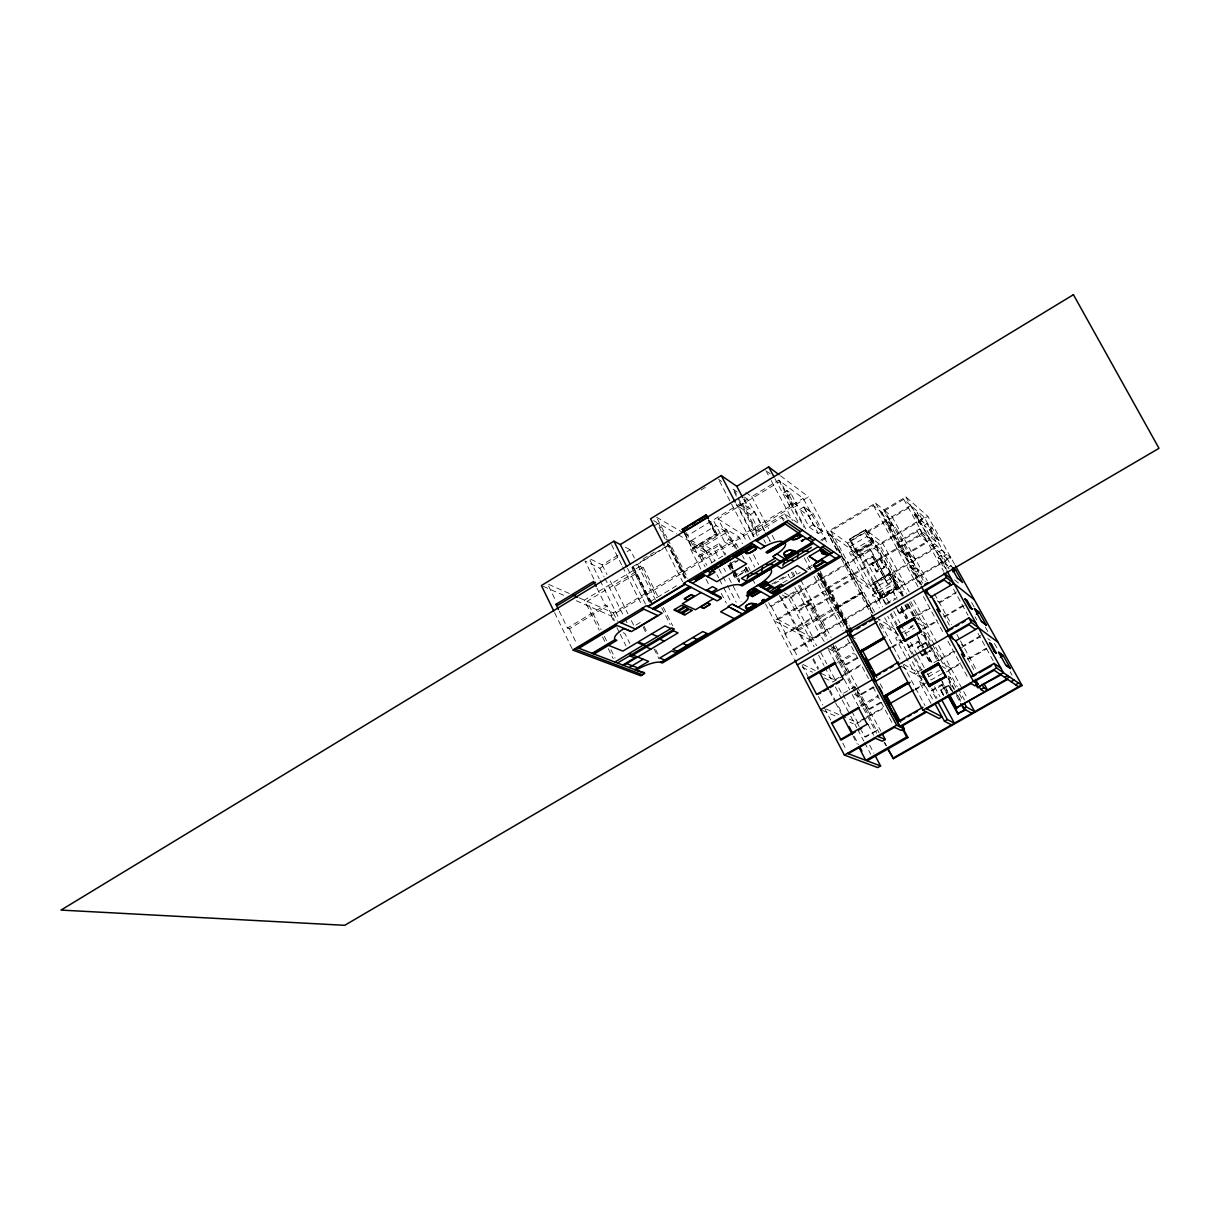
<?xml version="1.0" encoding="UTF-8"?>
<svg xmlns="http://www.w3.org/2000/svg" width="1220" height="1220" viewBox="0 0 1220 1220"><rect width="100%" height="100%" fill="white"/><g stroke="black" fill="none" stroke-linecap="round" stroke-linejoin="round"><path stroke-width="0.75" stroke-dasharray="5 3.75" d="M701.058 490.013L707.417 486.124M653.676 526.232L658.419 523.35L676.551 533.826M590.755 559.233L602.161 564.829L617.961 555.207M593.896 579.027L584.944 561.002L599.874 568.245L619.028 556.564M627.019 551.699L630.206 549.747L634.415 558.089M642.971 559.034L654.332 552.141M632.784 566.675L669.261 544.547L686.097 577.487M685.747 577.899L669.048 545.218L633.424 566.858L651.51 602.771L649.726 601.933L632.417 567.513M764.406 531.081L747.555 499.163L687.775 535.443L684.481 533.537M745.771 492.529L751.703 496.632L778.787 480.192L803.172 498.309L828.304 545.066M738.13 506.239L742.416 503.631L747.86 507.307L743.605 509.884L738.13 506.239L754.539 537.441M657.488 595.695L643.169 567.3L640.607 566.004L584.38 600.118L599.203 630.237M738.146 547.46L736.438 544.166L728.797 539.499L718.092 518.973L780.236 481.259L806.268 529.907M643.169 567.3L587.095 601.323L601.063 629.672M610.213 581.01L612.623 585.859L614.438 586.713L636.626 573.263L651.144 602.101M691.496 540.49L716.109 525.561L726.907 532.255L702.613 546.941L691.496 540.49L694.668 546.636L705.755 553.011L701.713 555.451L690.566 549.122L694.668 546.636M764.498 530.425L754.738 511.927L749.4 508.343L745.145 510.905L750.513 514.474L760.258 532.972M717.833 535.656L715.362 534.146L692.426 548.039L694.973 549.488L717.833 535.656L709.964 520.513M684.74 534.177L692.228 548.726L716.033 534.314L716.857 534.817L709.293 520.269M692.228 548.726L693.067 549.213L726.434 529.236L738.984 537.044L742.477 543.723M750.513 514.474L754.738 511.927M559.233 611.113L567.468 628.025L605.364 605.105L607.224 605.928L614.468 620.538M786.778 496.311L790.987 493.764L786.976 490.806L782.737 493.368L786.778 496.311L792.985 507.901L797.194 505.354L793.213 502.457L788.974 505.019L792.985 507.901M567.468 628.025L569.42 628.803L607.224 605.928M686.311 532.667L698.358 556.015L718.976 543.556L720.547 544.486L725.717 554.444M698.358 556.015L699.96 556.915L720.547 544.486M713.974 521.474L724.665 542L728.797 539.499M579.347 597.907L613.324 612.882L711.184 553.819L714.645 560.483M711.794 562.405L702.217 543.891L715.149 551.425L738.984 537.044M718.092 518.973L742.965 534.634L803.172 498.309M576.267 600.743L611.159 615.947L808.54 496.875L837.271 550.205M797.697 522.892L784.735 513.818L751.794 533.689L753.365 534.695L781.837 517.524L784.719 519.522M736.438 544.166L732.336 546.636L724.665 542M799.71 509.457L803.858 506.956L813.115 513.712L809.012 516.167L799.71 509.457L809.15 527.07L818.346 533.567L822.463 531.096L813.328 524.569L809.15 527.07M710.986 563.152L725.198 554.597M649.726 601.933L677.878 584.975M730.46 569.892L727.959 565.089L735.934 560.3M739.289 559.522L728.843 565.79L730.399 568.779M727.959 565.089L729.453 565.943L737.399 561.169M635.925 625.067L640.698 622.2M733.769 576.267L744.962 569.572L746.411 570.411L735.248 577.106L731.283 571.478M836.935 550.525L827.023 532.103L875.563 503.067L883.905 509.96L891.744 524.234L888.816 525.972L885.872 523.593L888.816 521.84L891.744 524.234M874.587 612.089L830.881 531.02L873.474 505.553L889.121 518.378L923.387 580.674M820.846 540.063L830.271 534.436L872.91 613.568M821.777 540.719L831.186 535.092L859.81 555.634L885.766 603.534M883.905 509.96L905.85 496.875L927.886 516.35L954.543 564.22M888.816 521.84L908.26 557.54L911.188 555.817L895.48 527.254L892.582 524.905L884.744 510.661L903.73 499.331L924.318 517.371L951.859 566.919M771.772 584.105L784.811 576.343M774.41 583.724L789.05 575.001L788.059 574.391L789.752 577.594M865.483 529.571L873.062 542.976L856.333 552.324L849.242 539.255L865.483 529.571L873.474 543.525L857.812 552.828L856.47 551.867L872.163 542.534L873.474 543.525M849.699 539.362L865.346 530.044L866.673 531.051L851.057 540.353L849.699 539.362L856.776 552.645M865.926 529.907L849.242 539.255M830.881 531.02L847.595 543.113L889.121 518.378M884.744 510.661L892.003 516.67L910.76 505.492M782.904 582.794L800.244 572.47M806.542 568.718L811.269 565.897M903.288 595.375L868.442 531.859L911.553 506.193L946.095 568.413M807.945 569.603L814.228 565.866M849.989 546.56L867.115 536.373L873.017 540.856L856.043 550.937L849.989 546.56L852.261 550.769L858.301 555.1L855.479 556.778L849.41 552.462L852.261 550.769M892.582 524.905L889.654 526.643L892.567 528.992L895.48 527.254M918.797 522.572L921.71 520.848L923.906 522.739L920.993 524.463L918.797 522.572L914.39 514.626L917.303 512.903M856.333 552.324L872.62 542.656M914.39 514.626L916.601 516.548L919.499 514.825L917.059 512.553L921.786 521.062L924.135 523.09L919.422 514.611M768.661 602.695L770.323 605.882L796.492 590.358L797.468 590.938L812.123 618.662L785.832 634.171L784.841 633.653L811.163 618.128L812.123 618.662M770.323 605.882L771.345 606.447L797.468 590.938M847.595 543.113L855.205 557.189L869.524 548.68L870.378 549.32L885.781 577.624L869.524 548.68M784.399 592.935L790.728 596.626L879.345 544.044L906.384 593.561M868.442 531.859L882.136 542.397L924.318 517.371M782.432 595.04L788.928 598.791L927.886 516.35M865.59 533.567L873.245 547.612L877.439 550.754L880.276 549.061L895.632 577.182L892.765 578.875L901.976 585.493M885.064 595.421L877.271 590.114L862.082 562.069L871.995 556.198L872.895 556.854L888.129 584.853L871.995 556.198M924.257 525.347L927.139 523.639L932.293 528.123L929.427 529.816L924.257 525.347L930.952 537.425L936.076 541.771L938.942 540.079L933.849 535.717L930.952 537.425M897.92 542.915L917.348 531.417L924.348 537.288L927.307 535.549L919.529 528.962L897.081 542.244L900.329 547.292L919.773 535.793L947.361 558.836M862.082 562.069L862.997 562.725L872.895 556.854M826.214 588.238L850.965 573.583L851.88 574.193L827.16 588.818L818.437 573.644M803.431 603.473L812.062 608.505L833.336 595.939L824.979 590.724L774.273 620.721L810.675 640.119L950.944 557.769L921.954 533.338L850.462 575.642L882.258 597.068M871.781 563.442L879.62 558.806L880.428 559.4L884.637 567.117L876.799 571.738L871.781 563.442L876.799 571.738M778.192 619.546L804.392 604.037M807.32 602.314L822.981 593.042M854.32 574.513L897.356 549.061M872.605 564.021L880.428 559.4M790.728 596.626L797.971 610.351L810.354 603.031L811.269 603.564L825.894 631.182L810.354 603.031M828.243 592.767L853.619 577.761M797.971 610.351L798.886 610.884L811.269 603.564M829.173 593.347L854.519 578.371M904.691 550.708L901.717 552.462L885.872 523.593M875.975 571.158L883.829 566.522L884.637 567.117M904.599 554.688L929.701 539.865M905.423 555.329L927.535 542.275M931.531 545.614L934.459 543.876M872.971 583.068L889.38 573.4L872.971 583.068L880.154 596.336L897.035 586.972L889.38 573.4M880.596 596.626L873.428 583.191L889.243 573.873L890.524 574.788M933.834 547.536L936.762 545.813M934.306 547.933L870.531 585.524L879.086 600.347L893.528 591.868L897.005 598.257M797.239 629.779L837.011 606.355L838.338 607.179M873.428 583.191L874.74 584.09L935.084 548.573M836.478 607.468L861.335 592.813L862.235 593.408L837.408 608.033L836.478 607.468L849.623 632.112M798.658 630.542L862.372 592.935M909.708 566.995L912.682 565.241L915.503 567.422L912.545 569.16L909.708 566.995L919.529 584.899M837.24 611.571L829.524 597.083L813.999 606.249L821.67 620.736L837.24 611.571L838.155 612.12L846.787 628.315M938.866 551.73L941.764 550.022M821.67 620.736L822.615 621.27L838.155 612.12M874.42 591.776L877.271 590.114M887.245 584.243L894.382 580.034M919.102 570.197L916.312 568.047L913.353 569.77L916.159 571.921L919.102 570.197L925.294 581.452M878.156 590.724L895.251 580.659M872.346 594.918L875.228 593.225L881.084 597.159L878.232 598.837L872.346 594.918L879.391 607.941M938.134 557.433L941.077 555.71L943.197 557.464L940.269 559.187L938.134 557.433L942.602 565.5L944.722 567.224L947.65 565.5L945.546 563.762L942.602 565.5M878.796 592.92L895.922 582.855L890.203 578.768L872.91 588.955L878.796 592.92L881.084 597.159M944.066 556.076L946.949 554.399M897.417 587.445L896.151 586.545L880.291 595.863L881.602 596.732L897.417 587.445L877.439 550.754M880.154 596.336L896.609 586.667M950.227 557.159L812.535 638.014L816.607 645.746M784.841 633.653L793.29 649.833L819.718 634.324L824.186 641.491M878.247 599.798L892.704 591.303L893.528 591.868M896.426 590.175L899.323 588.467L903.364 591.334L900.482 593.027L896.426 590.175L888.663 575.916M793.29 649.833L794.281 650.336L820.663 634.842M950.654 565.958L947.757 567.666L951.493 570.716M885.796 604.815L895.8 598.959L894.916 598.349L884.912 604.22L885.796 604.815L874.74 584.09M898.621 612.852L906.536 608.216L907.329 608.75L899.414 613.37L895.221 606.584M849.669 642.589L837.134 649.909L857.141 686.433M914.893 616.237L929.625 607.636M956.602 591.913L939.08 602.131L933.666 598.151M837.423 662.384L853.481 653.02M930.021 608.414L914.985 617.183L927.764 625.845M939.4 602.939L955.717 593.438M838.765 663.085L854.793 653.752M844.926 664.61L857.492 657.29M913.261 625.113L910.379 626.79L911.233 627.339M845.826 665.083L861.518 655.948M901.168 633.195L915.29 624.975M905.423 656.131L895.617 637.968L898.515 636.276L887.718 616.298M904.996 633.683L914.436 628.193M834.632 679.967L839.543 677.115M841.175 676.17L860.817 664.747M891.927 646.676L905.011 639.067M922.076 629.154L937.326 620.294M943.685 616.603L962.793 605.501M824.293 677.939L832.726 682.026L862.357 664.808M891.972 647.591L901.87 641.842M923.281 629.413L938.104 620.797M944.677 616.969L964.44 605.486M921.237 634.187L923.845 635.894L926.758 634.202L932.019 643.855M920.2 669.383L908.061 646.966L918.172 641.095L922.488 648.034M908.061 646.966L908.915 647.5L919.011 641.644M925.248 642.559L930.326 650.977L921.573 655.125L917.272 647.195L925.248 642.559L928.603 647.805M917.608 647.545L926.148 642.604L929.228 648.262M926.01 643.047L918.035 647.667L917.272 647.195M855.555 687.195L854.702 686.768L842.074 694.088L837.942 686.25M921.573 655.125L929.579 650.504M922.213 656.04L930.769 651.099M873.261 686.89L860.603 694.211L880.855 731.192M874.13 687.333L858.544 696.346L851.331 692.868M922.289 669.338L917.379 672.159L925.324 686.845M953.552 651.297L932.095 663.68L924.15 649.101M980.819 635.574L963.114 645.792L959.24 643.123M860.436 705.907L878.278 695.629M938.744 660.752L955.184 651.282M961.756 647.484L979.843 637.053M861.747 706.517L877.927 697.199M927.413 674.614L933.224 671.274M868.503 709.125L881.191 701.805M869.372 709.537L885.232 700.402M930.982 703.421L919.209 681.629L922.137 679.937L901.305 641.476L895.617 637.968M928.42 676.871L939.537 670.466M864.98 717.939L857.05 722.514L860.39 728.874M866.566 717.024L882.716 707.752M915.122 689.117L928.085 681.66M942.435 673.409L930.952 680.013L927.398 673.455M960.704 662.902L948.184 670.1L941.947 666.242M967.14 659.212L986.416 648.125M861.076 721.066L855.083 724.497L849.928 722.27M862.662 720.151L883.707 708.042M914.893 690.124L924.729 684.466M946.4 672.006L960.918 663.649M968.985 659.013L986.736 648.811M955.824 687.47L950.487 677.695L947.559 679.372L952.896 689.147M935.938 698.435L931.546 690.322L941.748 684.466L946.964 693.051M942.557 684.938L932.37 690.779L931.546 690.322M943.106 694.775L940.498 689.94L948.55 685.32L953.659 693.799M940.498 689.94L949.282 685.762M864.584 736.819L878.156 729.88L865.422 737.17L861.228 730.46M623.176 632.738L624.853 633.439L629.825 643.443M822.402 710.375L837.881 717.07M826.23 709.049L840.961 715.484M543.129 586.301L565.805 596.183M569.298 593.484L547.521 583.877L555.512 600.27M802.363 667.309L812.489 672.22M857.462 692.67L861.488 694.637L858.011 688.065M802.912 664.442L816.394 671.046M821.136 673.364L835.517 680.394L827.709 665.571M634.857 572.378L636.626 573.263M625.357 547.2L630.206 549.747M827.694 648.14L835.136 652.105L856.623 639.554L852.597 637.236M777.186 619.013L813.435 638.502L798.886 610.884M830.637 646.402L838.048 650.412L835.471 645.548M669.048 545.218L667.309 544.257L685.701 580.262M919.209 681.629L924.699 684.725L934.093 702.049M902.19 666.837L920.78 677.466M919.758 675.544L923.875 677.908M653.6 520.574L656.68 522.343L665.846 540.308M678.198 534.772L711.184 553.819M903.776 664.275L918.187 672.616L915.244 674.309L906.323 657.793M656.543 517.219L682.834 532.576M806.359 601.75L814.945 606.797L800.579 579.668M948.001 676.185L950.487 677.695M836.951 607.911L836.02 607.346L861.472 592.356L862.357 592.935M902.434 643.504L893.787 628.529M822.036 592.462L830.439 597.647L817.674 573.705M951.066 668.453L942.541 663.131L932.904 645.456M898.698 635.117L878.171 622.276L883.478 632.128M922.869 631.64L926.758 634.202M918.431 623.145L924.928 627.507M853.42 573.888L871.37 586.103L868.503 587.796L849.41 552.462M718.549 479.323L721.66 481.442M737.109 492.011L732.549 488.9L738.496 500.2M744.566 497.12L747.555 499.163M887.885 593.759L888.694 594.323M864.675 567.239L865.559 567.864M838.018 548.802L838.933 549.457M838.796 549.915L837.881 549.274L850.965 573.583M896.334 588.803L897.127 589.367M855.205 557.189L856.074 557.799M827.023 532.103L830.271 534.436M891.545 574.223L904.798 583.831M987.819 638.624L990.228 640.378M881.008 557.57L881.877 558.211M767.334 471.683L770.201 473.802M780.48 475.785L808.54 496.875M876.112 545.919L880.276 549.061M879.345 544.044L872.407 538.767L855.464 548.832L862.601 553.987L889.456 603.488M896.517 548.405L912.468 560.803M899.491 546.636L907.543 552.95L915.503 567.422M915.366 559.096L908.366 553.59L916.312 568.047M954.543 579.896L959.484 583.877M950.426 565.607L952.972 567.727M971.654 602.512L974.399 607.423M985.333 627.111L988.078 632.021M994.452 643.504L998.158 650.153M1010.175 671.778L1012.02 675.102M929.427 529.816L936.076 541.771M975.024 616.786L976.747 619.897M905.85 496.875L946.262 569.45M916.601 516.548L920.993 524.463M940.269 559.187L944.722 567.224M903.73 499.331L943.639 571.326M953.491 589.107L968.009 615.307M978.028 633.363L993.675 661.606M919.529 528.962L921.954 533.338M924.348 537.288L926.743 541.619M917.348 531.417L919.773 535.793M892.003 516.67L927.23 580.613M934.52 593.85L951.539 624.762M956.876 634.461L959.56 639.311M960.445 640.927L975.771 668.743M943.075 613.736L949.358 625.174M967.384 657.931L973.773 669.521M912.682 565.241L922.518 583.145M881.831 512.4L921.359 584.334M880.993 511.699L921.451 585.356M875.563 503.067L921.329 586.393M873.474 505.553L917.989 586.667M923.387 596.519L944.326 634.69M947.94 641.247L968.436 678.595M882.136 542.397L909.22 591.913M913.627 599.996L937.631 643.87M938.515 645.502L967.414 698.358M910.806 601.643L934.764 645.533M935.664 647.164L957.258 686.723M958.173 688.385L964.517 700.021M909.403 602.421L918.919 619.851M959.393 693.982L962.946 700.509M907.741 603.534L914.863 616.618M923.86 633.104L931.089 646.356M932.004 648.018L938.332 659.624M948.123 677.573L954.299 688.904M957.837 695.385L961.36 701.866M871.507 538.066L903.151 596.092M907.665 604.373L913.978 615.963M924.424 635.117L928.816 643.184M929.701 644.785L938.485 660.904M948.062 678.457L954.299 689.895M955.199 691.542L960.552 701.347M900.482 593.027L902.205 596.199M906.521 604.113L913.429 616.786M923.845 635.894L929.106 645.533M929.991 647.134L936.99 659.989M956.449 695.674L960.887 703.818M865.346 530.044L872.163 542.534M889.243 573.873L896.151 586.545M880.565 558.958L885.064 567.224L876.661 572.18L872.178 563.914M905.469 604.678L907.756 608.871L899.277 613.828L897.462 610.473M952.545 691.038L949.419 685.304L940.788 690.245L945.469 698.862M905.621 605.623L907.329 608.75M879.62 558.806L883.829 566.522M904.828 605.089L906.536 608.216M948.55 685.32L951.188 690.154M901.336 606.218L907.421 617.381M917.013 635.04L924.058 647.972M924.943 649.589L932.858 664.153M940.834 678.823L947.986 691.938M892.704 591.303L897.051 599.279M901.397 607.27L907.482 618.448M917.989 637.755L923.281 647.484M941.87 681.644L948.123 693.158M901.245 608.978L906.689 618.997M923.357 649.635L931.195 664.031M900.375 608.383L905.835 618.418M918.172 641.095L921.649 647.515M922.518 649.116L930.372 663.528M941.748 684.466L947.04 694.211M896.014 607.118L899.414 613.37M919.758 650.839L922.351 655.597M941.23 690.367L943.853 695.187M893.833 611.571L899.963 622.886M900.848 624.503L906.978 635.803M910.516 642.33L916.738 653.798M917.623 655.445L926.514 671.823M934.566 686.662L939.964 696.62M891.012 613.218L897.142 624.533M907.68 643.977L914.771 657.092M915.671 658.724L921.878 670.192M931.699 688.309L937.097 698.267M851.057 540.353L862.997 562.725M907.192 644.312L908.915 647.5M856.043 550.937L858.301 555.1M890.341 614.255L896.685 625.967M855.479 556.778L875.228 593.225M878.232 598.837L882.594 606.904M884.668 617.716L891.713 630.74L894.611 629.047L878.11 618.631L902.251 663.405M903.135 665.022L925.004 705.587M831.186 535.092L872.91 612.501M861.335 592.813L873.734 615.841M841.449 558.897L870.729 613.279M803.858 506.956L818.346 533.567M778.787 480.192L803.965 527.254M774.944 478.637L799.13 523.899M820.099 571.128L849.455 626.134M880.245 683.81L883.798 690.459M765.901 470.615L770.354 478.941M771.238 480.604L792.573 520.574M820.13 573.049L848.891 626.943M819.626 573.796L847.58 626.165M818.529 572.637L827.16 588.818M837.408 608.033L848.784 629.367M818.91 574.071L848.251 629.093M817.949 573.461L847.336 628.559M784.735 513.818L787.342 518.713M807.137 557.25L811.59 565.607M816.942 575.657L845.018 628.346M804.285 557.937L810.522 569.649M814.076 576.328L842.989 630.618M847.351 638.807L858.819 660.355M862.342 666.989L868.518 678.595M872.971 686.951L892.674 723.948M781.837 517.524L783.576 520.788M822.615 621.27L831.186 637.45M795.409 571.128L797.087 574.315M833.26 645.09L848.083 673.089L833.245 646.264M856.44 688.858L870.592 715.591L854.702 686.768M884.927 742.675L886.62 745.877M877.332 729.514L879.025 732.717M884.119 742.324L885.812 745.542M792.802 572.134L794.555 575.443M799.802 585.356L828.029 638.7M832.467 647.073L855.937 691.435M856.806 693.067L877.012 731.253M751.703 496.632L768.6 528.565M772.153 535.275L774.822 540.323M791.399 572.226L794.052 577.243M798.475 585.6L827.19 639.875M831.521 648.064L854.305 691.145M855.205 692.823L876.555 733.189M828.563 649.787L835.532 662.978M844.21 679.387L849.745 689.88M852.216 694.546L858.407 706.258M868.091 724.573L873.703 735.233M794.815 587.171L796.492 590.358M811.163 618.128L819.718 634.324M768.051 537.135L770.72 542.183M765.291 532.759L769.728 541.161M744.291 498.675L749.4 508.343M743.605 499.224L747.86 507.307M763.812 539.697L765.58 543.053M742.416 503.631L758.855 534.848M820.77 652.395L826.84 663.924M842.944 694.5L850.859 709.521M851.743 711.199L857.904 722.88L843.935 716.78L836.92 703.421M869.646 745.176L873.855 753.167M734.12 489.967L758.001 535.321M739.35 501.816L757.346 535.976M788.928 598.791L814.197 646.829M818.62 655.201L823.912 665.266M824.781 666.928L832.726 682.026M835.303 686.921L841.327 698.358M842.181 699.99L849.928 714.691M850.782 716.338L856.821 727.821M857.69 729.468L863.806 741.074M864.675 742.721L870.775 754.326M736.072 503.799L753.502 536.952M780.754 596.443L809.028 650.306M813.359 658.541L818.544 668.423M829.905 690.062L836.051 701.759M854.213 736.361L858.499 744.52M719.419 480.97L750.681 540.521M779.29 595.619L808.494 651.236M812.825 659.486L818.025 669.383M829.417 691.099L834.693 701.134M835.563 702.812L841.724 714.524M852.887 735.812L857.187 743.986M742.965 534.634L746.472 541.314M753.457 554.658L758.718 564.677M749.461 557.067L754.707 567.087M771.345 606.447L785.832 634.171M794.281 650.336L797.758 656.97M802.089 665.266L808.982 678.457M818.437 696.544L822.844 704.962M824.598 708.332L830.713 720.044M842.761 743.071L846.726 750.666M742.446 555.679L744.154 558.958M748.455 567.178L750.163 570.457M726.434 529.236L736.773 549.03M746.243 567.178L748.821 572.134M752.45 578.905L755.058 583.922M765.55 603.991L793.9 658.327M745.466 567.59L747.021 570.579L735.05 577.746L733.495 574.757M724.802 528.214L735.675 549.046M745.313 567.544L747.951 572.576M744.337 569.633L746.045 572.927M708.454 519.766L716.033 534.314M730.231 562.084L733.616 568.627M734.471 570.258L739.564 580.049M708.362 520.65L715.362 534.146M730.887 564.403L739.503 580.995M730.292 564.403L739.64 582.413M718.976 543.556L725.031 555.192M729.346 563.518L731.939 568.505M732.793 570.167L738.847 581.803M729.453 565.943L731.1 569.13M731.939 570.731L735.248 577.106M715.149 551.425L718.611 558.104M723.795 568.108L725.519 571.448M728.98 578.112L741.074 601.475M718.946 568.825L726.723 583.846M727.577 585.508L736.209 602.192M702.613 546.941L705.755 553.011M716.903 574.605L718.595 577.868M719.434 579.515L722.819 586.058M723.658 587.689L731.268 602.421M701.713 555.451L706.807 565.333M721.233 593.317L726.327 603.198M699.96 556.915L705.084 566.873M684.755 533.048L693.067 549.213M690.566 549.122L701.729 570.823M706.029 579.164L709.461 585.844M657.412 518.927L666.959 537.578M667.828 539.286L687.775 578.295M658.419 523.35L668.408 542.9M667.523 543.571L685.228 578.234M664.9 546.957L682.636 581.742M663.39 607.377L672.662 625.738M640.607 566.004L656.665 597.815M661.728 607.865L670.176 624.609M637.77 564.768L655.43 599.798M632.799 566.69L651.022 602.909M631.808 567.422L649.238 602.055M627.568 568.383L645.487 604.053M611.555 544.73L621.758 565.073M622.612 566.766L642.162 605.776M644.023 626.272L647.362 632.936M655.704 649.62L659.044 656.299M643.214 627.217L646.554 633.897M654.072 648.948L659.09 658.968M614.438 586.713L627.964 613.843M631.35 620.629L633.881 625.723M602.161 564.829L606.996 574.544M599.874 568.245L604.022 576.587M604.846 578.25L623.938 616.603M624.762 618.265L627.248 623.267M589.977 560.132L599.233 578.783M600.072 580.476L619.424 619.455M613.324 612.882L617.427 621.148M611.159 615.947L616.1 625.921M616.923 627.583L619.394 632.57M620.217 634.232L625.982 645.868M596.976 588.192L605.364 605.105M604.357 636.352L606.828 641.354M610.93 649.696L615.048 658.037M602.512 636.932L604.983 641.949M608.277 648.643L613.218 658.678M569.42 628.803L576.526 643.382M554.597 612.699L572.759 650.046M822.814 531.6L813.404 524.89L803.507 506.437L813.023 513.407L822.814 531.6M797.56 505.873L793.29 502.777L786.61 490.287L790.911 493.459L797.56 505.873M947.894 565.851L945.637 563.991L940.834 555.359L943.106 557.25L947.894 565.851M939.171 540.429L933.925 535.931L926.895 523.304L932.202 527.909L939.171 540.429"/><path stroke-width="1.5" d="M760.045 585.646L765.84 582.184M766.16 582.962L764.452 583.587L766.267 582.443A3.492 1.037 -27.6 0 0 761.219 584.029A3.492 1.037 -27.6 0 0 761.997 585.661A3.492 1.037 -27.6 0 0 766.267 582.428M773.251 593.194L779.351 590.053A3.431 1.006 -27.7 0 0 774.41 591.624A3.431 1.006 -27.7 0 0 775.142 593.194A3.431 1.006 -27.7 0 0 779.351 590.038M824.689 553.926L821.777 552.187L822.6 552.05M699.151 578.814L702.583 576.191M697.489 577.228L699.472 576.13M823.317 551.577L823.332 551.44A14.945 4.453 -28.1 0 0 821.273 549.564L820.45 549.717L822.966 551.73A14.228 4.239 -28.3 0 1 820.099 550.159M828.243 555.039L828.258 554.902A14.838 4.377 -28.1 0 0 826.245 553.057L825.421 553.209L827.892 555.192M738.74 555.008L742.187 551.821M735.889 554.551L739.183 552.218M761.814 571.006L762.485 566.842M737.658 553.987L738.908 554.2M797.484 557.723L798.322 553.529M764.513 583.465L766.282 582.672M777.628 591.029L779.366 590.282M746.015 551.837L753.594 547.139L756.278 548.405M823.271 561.901L816.668 565.958M713.227 598.822L695.491 609.771L682.331 603.808L701.119 592.539M747.036 579.195L748.516 575.398M762.591 585.447L764.452 583.587M763.4 583.434L763.735 582.626M763.415 599.615L762.195 600.332M782.767 565.866L784.369 562.054M775.722 592.981L779.245 590.571M776.545 591.029L776.881 590.251M698.465 579.088L699.274 578.036M699.426 576.862L700.158 575.855M738.069 555.268L738.573 554.337M739.122 552.995L739.869 551.958M694.18 596.062L687.211 600.255L684.207 598.745L691.16 594.582L694.165 595.848M700.646 607.041L707.859 602.848M684.13 606.767L676.612 611.25L673.852 609.924L681.339 605.41L684.176 606.492M687.928 608.551L680.409 613.065L677.664 611.754L685.564 607.179M691.984 610.61L684.542 615.048L681.827 613.736L689.254 609.268L692.03 610.336M698.389 577.472L696.208 578.417M761.966 585.661L762.637 584.746M763.674 583.328L764.361 582.413M775.112 593.21L776.042 592.218M776.82 590.938L777.491 590.038M712.175 570.457L707.493 576.648L715.088 572.073L712.175 570.457L734.821 556.838M763.278 600.149L763.964 599.294M697.977 579.241A3.675 1.144 -27.2 0 0 702.598 575.855A3.675 1.144 -27.2 0 0 697.352 577.319A3.675 1.144 -27.2 0 0 697.977 579.241L699.091 578.112M699.624 576.801L700.798 575.657M737.414 555.466L738.298 554.414M739.488 552.858L740.509 551.76M802.074 541.238L802.912 540.323L801.296 540.719M760.563 591.852L752.481 596.58M761.387 585.813L762.912 584.654M763.933 583.267L764.94 582.26M774.547 593.362L775.874 592.279M777.064 590.861L778.055 589.885M745.405 552.568L746.198 552.157M747.738 553.316L746.945 553.727M754.616 547.063L755.409 546.651M697.245 579.409L698.724 578.234M700.051 576.663L701.378 575.535M736.849 555.588L738.039 554.475M739.655 552.812L741.089 551.654M737.856 553.758L736.651 553.758M814.96 563.518L819.474 560.88M801.906 541.131L802.851 540.308L801.479 540.841M822.28 563.076L817.812 565.668M760.883 585.89L762.347 584.822M764.147 583.236L765.443 582.184M814.274 564.341L820.938 560.468L823.241 561.734M774.059 593.438L775.493 592.386M777.277 590.831L778.543 589.809M696.742 579.439L698.48 578.295M700.204 576.633L701.881 575.505M736.361 555.603L737.841 554.475M739.884 552.767L741.577 551.623M760.487 585.89L762.21 584.837M773.663 593.438L775.371 592.401M777.445 590.831L778.939 589.809M696.361 579.393L698.343 578.326M700.402 576.618L702.247 575.566M735.995 555.558L737.673 554.459M740.082 552.751L741.943 551.684M630.16 564.143L620.309 544.547L613.919 541.192L541.39 585.554L553.773 611.006M742.751 497.623L736.788 486.322L721.233 475.556L650.534 518.805L664.046 545.294M620.309 544.547L653.508 524.28M736.788 486.322L768.661 466.894L779 474.671M558.409 609.436L555.939 604.357L593.637 581.437L596.138 586.5M595.512 582.306L557.906 605.181L555.939 604.357M683.901 532.561L682.239 529.312L705.938 514.901L708.454 518.653M705.724 515.602L682.88 529.48L684.618 532.865M683.093 529.816L687.821 526.948M692.563 524.066L695.72 522.145M698.877 520.223L706.761 515.419M687.073 529.999L706.593 518.149M577.944 647.881L615.947 625.006M705.068 571.356L728.95 556.991M756.003 540.704L786.763 522.206L800.396 531.6M647.683 606.386L684.771 584.06M578.905 648.247L616.878 625.403M621.117 622.856L643.87 609.161M648.125 606.599L685.198 584.288M689.513 581.696L752.42 543.83L743.758 551.928L754.768 545.309L741.363 550.479L744.154 552.172L736.56 556.732L733.754 555.069M756.796 541.207L785.314 524.036L835.486 558.424M696.01 579.454L702.613 575.489M735.645 555.618L742.294 551.608M711.717 571.082L709.75 572.256L707.539 571.036L715.423 566.293L717.314 567.376M712.526 570.655L735.157 557.037M692.472 583.251L704.428 576.053L701.5 574.467M652.547 608.658L689.452 586.484M653.005 608.871L689.88 586.713M653.447 609.085L690.307 586.927M653.889 609.283L690.718 587.14M654.332 609.497L691.145 587.369M592.158 653.325L615.139 639.539M593.088 653.691L607.606 644.983M630.466 631.213L624.152 628.513A17.553 5.353 -26.4 0 0 615.871 639.966L616.832 640.363L594.018 654.042M684.496 598.913L691.496 594.72M635.254 628.971L657.656 615.52M635.574 629.108L631.396 631.609L615.017 624.609M619.272 622.047L635.666 629.154L662.17 613.157L646.341 605.76L572.759 650.046L640.805 675.788L644.724 673.471L576.968 647.515M802.562 530.303L765.931 552.279L767.441 553.224L799.679 533.887M706.166 590.434L712.495 586.637L716.918 589.001L710.62 592.767M797.346 536.404L798.566 535.671M802.546 535.854L799.695 537.578A6.771 2.089 -28.1 0 1 792.024 539.713L791.063 539.057M801.708 540.994L806.191 538.355M806.999 538.904L811.269 536.342M775.264 558.12L741.455 578.356L746.808 581.391M750.025 552.584L755.088 549.564M747.555 577.533L775.661 560.727M811.193 541.787L815.448 539.24M812.062 542.381L740.54 585.142L742.096 585.981L813.45 543.327M720.151 597.769L721.066 597.236L713.136 593.057L712.221 593.606A24.659 7.412 -27.2 0 1 740.952 585.341M703.269 608.292L710.116 604.205M614.865 662.033L671.869 627.949L674.355 629.078L617.503 663.039M783.347 564.204L811.376 547.46M632.951 655.109L673.547 630.862M818.254 546.621L781.639 568.474L776.576 565.363M622.749 665.053L634.796 657.854L629.627 655.796M623.618 665.388L678.045 632.89L672.312 630.298M820.282 548.009L824.476 545.508M758.26 585.463L765.489 581.147L768.036 582.626L760.822 586.927M821.639 548.939L809.119 556.411L817.247 561.779L833.763 551.943M759.999 585.92L766.312 582.154M752.786 590.709L753.945 590.007M756.72 589.382L746.442 595.512L748.058 596.382M761.143 587.11L797.285 565.562L806.893 571.661L771.238 592.874M728.782 606.889L720.639 611.754L734.226 618.631M732.915 604.464L738.176 607.24A16.958 5.017 -27.3 0 0 747.235 595.939M747.799 596.397L757.635 590.541M629.2 667.523L643.169 659.196M753.67 593.255L754.921 592.508M751.566 594.841L754.067 593.347M757.62 591.242L753.823 593.332M767.975 584.975L763.232 587.796L765.87 589.306L770.598 586.5M731.451 608.261L738.191 611.754M753.365 595.848L759.419 592.234M772.153 587.399L767.441 590.205L770.034 591.7L774.807 588.101M634.72 669.643L648.598 661.377L629.047 653.554M773.846 588.375L781.059 584.09L783.53 585.554L773.846 588.375L766.328 584.014M771.543 593.042L778.65 588.818L781.105 590.251L774.014 594.46M825.01 561.764L814.762 567.849L817.095 569.359M773.19 593.469L779.397 589.779M677.283 651.282L707.082 633.546M660.706 662.338L839.589 555.984M643.611 673.043L644.374 672.586L636.108 670.176A21.167 6.054 -26.4 0 1 661.286 662.536M751.001 609.481L763.064 602.299M924.577 584.502L927.81 582.596M874.618 617.488L849.623 632.112L850.538 632.646L848.784 629.367M952.744 571.738L955.626 570.06L953.14 568.001M856.776 629.001L859.902 627.171M863.013 625.341L866.139 623.511M869.265 621.682L872.376 619.867M797.316 664.854L848.51 634.888L852.597 637.236L848.251 629.093M874.252 619.821L946.476 577.563L974.322 599.752M924.592 591.441L944.219 579.957L950.929 585.249L949.297 582.321M851.682 636.718L877.302 621.727M930.159 597.373L953.918 583.495M808.006 678L834.602 662.49L835.532 662.978L808.982 678.457L808.006 678L816.592 694.424L820.694 693.036M897.051 627.522L914.039 618.143L921.374 631.609L904.767 641.247L897.051 627.522L898.774 628.452L905.728 641.293L904.477 640.515L920.49 631.213L913.475 618.342L897.508 627.644L904.767 641.247M835.822 663.329L819.748 672.693L828.532 689.422M897.478 627.797L914.039 618.143M898.774 628.452L914.71 619.165L913.475 618.342M883.677 637.465L859.566 651.51L860.466 652.014L882.929 638.929M860.024 651.632L874.252 677.115L860.024 651.632L885.14 637.008M860.923 652.136L884.439 638.441M866.49 661.453L890.569 647.469M904.34 640.988L921.374 631.609M816.592 694.424L843.279 678.915L834.602 662.49M823.82 691.206L826.962 689.391M830.088 687.577L833.229 685.747M836.371 683.932L839.497 682.117M945.942 631.197L968.832 617.93L976 623.313M976.366 614.27L979.279 612.577L974.521 608.871M946.72 631.731L952.82 628.208M955.855 626.439L958.905 624.67M961.955 622.901L965.005 621.148M873.368 676.642L898.621 662.033M877.409 675.285L880.565 673.471M883.707 671.64L886.864 669.811M890.02 667.996L893.162 666.166M820.679 709.643L872.391 679.708L875.472 681.309L901.336 666.349M898.393 664.656L971.349 622.444L998.021 642.33M949.19 636.245L969.031 624.762L975.466 629.505M948.428 635.712L955.87 640.82L978.486 627.766M831.521 722.987L858.377 707.508L859.292 707.936L832.467 723.384L831.521 722.987L841.159 740.037L855.418 731.847M929.289 686.54L921.481 672.647L938.226 662.994L946.369 677.237L938.088 663.466L939.263 664.214L923.174 673.486L921.954 672.769L929.289 686.54L946.064 676.902L938.226 662.994M938.622 663.238L921.481 672.647M907.817 682.3L883.478 696.315L899.552 725.275M883.936 696.452L898.332 722.24L883.936 696.452L907.711 682.742M884.332 696.757L908.656 682.758M884.805 696.894L910.135 682.3M889.197 704.016L913.505 690.047M928.603 684.954L940.834 678.823L929.381 685.396M945.21 676.536L929.03 685.838L930.235 686.509L923.174 673.486M928.877 686.311L945.668 676.673M840.229 739.655L867.191 724.177L868.091 724.573M858.59 730.033L861.747 728.218M1000.339 657.397L1003.282 655.704L998.722 652.41M970.922 676.658L994.041 663.421L1000.903 668.163M973.194 676.261L976.274 674.492M979.355 672.723L991.677 665.678M897.462 721.828L922.976 707.234M899.918 721.325L904.691 718.595M907.878 716.765L911.065 714.95M914.237 713.12L917.425 711.306M794.754 659.959L844.408 755.073L896.639 725.183L904.218 728.706L901.229 730.414L893.604 726.922M871.614 614.91L922.899 710.162L996.587 667.996L1022.07 685.503L893.406 758.672L887.504 748.745M944.86 697.992L948.092 696.147M848.312 753.716L875.319 738.268M878.324 736.544L894.458 727.318M926.758 708.835L971.105 683.474M974.17 681.721L994.209 670.253L1018.502 686.738M925.736 711.611L899.597 726.556L848.205 630.191M900.452 726.952L926.544 712.038M975.42 679.372L978.028 684.13L974.978 685.884L970.357 683.017M882.624 734.516L885.278 739.518L882.289 741.226L874.435 737.886M975.71 684.13L977.54 687.455L1003.404 672.678L946.949 570.929M977.54 687.455L1001.04 674.904M978.959 686.159L980.788 689.468L983.793 687.745L987.514 690.078L983.899 683.505M1004.563 677.283L1007.583 675.56M1006.591 678.671L1009.611 676.947M949.023 694.79L956.175 707.951L1007.019 678.945M867.069 760.822L907.924 737.536L906.704 736.987L865.758 760.334L858.895 747.25M956.175 707.951L1007.689 679.403M960.887 703.818L963.556 708.713L966.499 707.02L974.688 711.657L969.229 701.683M1011.014 681.66L1014.003 679.967M934.993 703.681L944.448 721.233L947.376 719.556L954.391 723.201L941.764 699.944M947.925 695.827L957.654 713.715L965.005 709.521L963.22 706.243M957.654 713.715L965.782 709.948M1015.604 684.771L1018.547 683.093M892.598 758.352L1021.43 685.076M875.533 756.37L880.596 765.962L877.744 767.578L844.408 755.073M735.751 555.405L737.52 554.261L735.645 555.192M696.117 579.256L698.145 578.326M700.524 576.633L702.506 575.688M742.279 552.05L740.403 552.95L742.233 552.34M695.995 579.042L697.901 577.99L696.025 578.753M702.613 575.901L700.707 576.709M773.236 592.966L774.974 592.203M760.029 585.402L761.798 584.639M735.69 554.902L737.551 554.17M773.358 592.676L775.02 592.081M760.151 585.112L761.859 584.502M700.646 577.06L702.4 576.526M740.296 553.209L742.05 552.691M773.602 592.341L775.127 591.944M777.46 591.303L778.985 590.907M760.395 584.776L761.966 584.349M764.361 583.724L765.916 583.312M761.737 600.606L764.132 600.85M696.513 578.036L698.099 577.716M700.524 577.228L702.095 576.908M736.209 554.17L737.764 553.85M740.159 553.377L741.714 553.072M773.968 591.99L775.295 591.776M777.308 591.471L778.619 591.258M760.777 584.395L762.119 584.197M764.193 583.892L765.535 583.678M748.348 553.331L746.061 551.989M696.955 577.639L698.282 577.548M700.326 577.395L701.653 577.304M739.961 553.56L741.272 553.483M751.215 573.857L757.589 573.537M787.068 560.529L793.274 560.255M824.552 554.139L824.323 554.139A14.167 4.209 -28.3 0 1 821.487 552.599M766.419 564.509L772.717 564.463M802.241 551.211L808.357 551.226M774.441 591.608L775.493 591.608M777.109 591.624L778.146 591.639M761.25 584.014L762.332 584.029M763.979 584.06L765.062 584.075M700.097 577.578L701.119 577.716M737.2 553.331L738.191 553.499M739.732 553.743L740.723 553.895M761.814 583.617L762.576 583.861M763.75 584.227L764.513 584.456M574.559 648.948L642.482 674.782M847.397 753.365L880.596 765.962M626.622 663.588L637.694 667.874M606.691 644.617L622.901 651.099L637.221 642.528L645.837 646.112M660.752 662.323L662.368 662.978L840.854 556.869L788.212 520.345L683.49 583.389L717.177 600.865L721.325 598.395L687.805 580.796M664.656 660.005L659.791 658.007L671.686 650.916L676.49 652.959M700.692 607.224L703.589 608.429L710.375 604.373L707.951 602.878M645.029 646.6L650.946 649.07M644.297 644.434L638.258 641.903L664.991 625.906L670.847 628.559M877.439 736.163L885.278 739.518M678.472 651.785L672.876 649.391L702.827 631.563L708.225 634.095M658.434 638.578L664.275 641.11M651.602 633.927L657.549 636.52M572.653 594.963L577.685 597.175M682.834 643.458L688.37 645.899M692.823 637.526L698.282 639.997M642.071 608.322L658.053 615.719M674.614 609.451L677.405 610.793M678.427 611.281L681.187 612.608M682.59 613.279L685.32 614.59M685.64 607.209L687.928 608.322M922.899 710.162L939.125 718.504L942.084 716.811L925.949 708.423M944.448 721.233L951.493 724.848M742.248 613.858L728.02 606.492L732.107 604.053L746.259 611.479M707.219 589.794L711.657 592.142M693.951 579.012L696.91 580.583M750.269 609.085L751.733 609.863M698.023 576.785L700.585 578.158M937.539 701.79L938.332 702.217M702.445 573.903L716.841 581.726L746.655 563.838L732.793 555.649M748.5 594.277L747.509 593.728A6.496 1.921 -27.5 0 1 751.001 589.351L757.894 585.249L774.456 594.72M762.347 601.917L763.781 602.695M750.041 595.329L752.298 596.565M704.23 570.899L705.907 571.829M751.367 595.101L752.938 595.97M762.79 599.981L764.345 600.728M963.556 708.713L971.776 713.303M753.762 587.72L770.415 597.114M758.047 591.105L759.618 591.99M749.385 581.62L770.293 569.13A24.705 7.442 -27.5 0 1 756.857 585.875M722.011 564.555L720.12 563.472L728.02 558.714L729.895 559.812M762.042 583.389L764.284 584.685M775.218 590.999L777.369 592.249M954.375 692.152L955.153 692.594M767.197 583.511L774.7 587.872M682.239 529.312L685.457 530.99M728.126 556.518L729.758 557.479M737.734 552.889L740.189 554.353M980.788 689.468L984.51 691.786M750.834 542.854L760.578 548.939L764.909 546.346L755.226 540.216M780.388 561.322L772.672 556.503L776.926 553.956L784.597 558.806M978.028 684.13L973.438 681.248L921.329 586.393M768.173 550.937L783.24 541.893A17.781 5.49 -27.8 0 0 762.851 547.582M769.683 551.882L784.719 542.87A17.736 5.475 -27.8 0 1 774.913 555.161M745.389 552.828L746.731 553.666M755.622 546.712L757.04 547.628M809.317 556.289L817.446 561.658M821.365 559.324L827.297 563.289M809.135 537.624L813.328 540.521M822.387 546.758L831.689 553.178M1005.722 665.007L1010.221 668.179M814.182 564.936L815.661 566.004M994.254 651.48L996.191 652.868M989.649 643.184L991.601 644.602M923.784 590.846L931.531 596.565L939.613 611.25L936.884 609.283L948.687 630.755M981.429 621.285L986.126 624.884M969.732 607.301L971.745 608.871M965.188 599.127L967.231 600.728M951.478 579.103L944.005 573.11L946.476 577.563M957.456 578.204L962.595 582.519L955.534 569.832L952.972 567.727M955.443 565.836L1022.07 685.503M952.21 568.81L957.547 578.433M968.832 617.93L971.349 622.444M994.041 663.421L996.587 667.996M981.978 684.435L983.793 687.745M934.108 600.408L940.391 611.799M958.447 644.648L964.806 656.207M955.87 640.82L964.074 655.72L961.452 653.981L973.667 676.2M926.102 589.657L928.786 594.536M951.417 635.696L953.232 639.005M976.427 684.572L978.257 687.912M964.73 703.772L966.499 707.02M913.627 617.869L920.963 631.335M949.77 695.232L956.922 708.362M948.733 696.284L958.447 714.142M937.692 701.683L947.376 719.556M768.661 466.894L774.044 476.959M850.355 627.812L852.155 631.167M861.869 649.391L876.753 677.252M886.467 695.446L900.665 722.042M902.434 725.381L904.218 728.706M849.776 628.59L851.529 631.884M865.666 658.373L871.019 668.392M872.803 671.732L874.587 675.087M886.147 696.727L890.493 704.885M894.855 713.044L899.201 721.218M901.824 726.113L907.924 737.536M902.342 728.813L906.704 736.987M855.22 642.162L875.472 680.12M879.01 686.768L882.563 693.417M845.902 629.993L896.639 725.183M888.312 749.08L893.406 758.672M858.377 707.508L867.191 724.177M721.233 475.556L735.202 502.137M849.074 726.571L852.505 733.098M860.207 747.768L861.93 751.032M842.593 716.201L852.033 734.181M705.938 514.901L707.615 518.134M613.919 541.192L626.714 566.675M827.877 555.192A14.121 4.163 -28.3 0 1 825.071 553.651M822.661 552.004A14.884 4.407 -28.1 0 1 824.735 553.85M796.096 551.928A11.666 3.523 -27.9 0 0 794.403 551.104L785.421 556.488A11.712 3.553 -28 0 0 786.656 557.57M790.102 550.022A4.148 1.266 -27.9 0 0 787.113 550.784A3.264 0.991 -27.9 0 0 785.177 551.958A4.148 1.266 -27.9 0 0 783.819 553.727A46.284 14.045 -28.3 0 0 785.756 557.128M788.349 550.433A3.264 0.991 -27.9 0 0 784.552 552.706A4.133 1.25 -27.9 0 0 784.14 553.666A15.296 4.651 -28 0 0 787.525 555.13L792.146 552.37A15.25 4.636 -27.8 0 0 789.904 550.205M790.011 550.006A45.857 13.847 -27.6 0 1 795.409 551.348M757.361 604.876A11.148 3.233 -27.4 0 0 755.637 604.22L747.082 609.314A11.193 3.248 -27.5 0 0 748.348 610.229M746.061 605.974A3.126 0.915 -27.4 0 1 749.675 603.824A3.95 1.159 -27.4 0 1 751.184 603.564A14.594 4.255 -27.3 0 1 753.487 605.425L749.095 608.033A14.625 4.27 -27.5 0 1 745.694 606.828A3.95 1.159 -27.4 0 1 746.93 605.166M748.485 604.174A3.965 1.159 -27.4 0 1 751.291 603.381A43.874 12.703 -27.1 0 1 756.659 604.388M747.448 609.863A44.225 12.871 -27.7 0 1 745.389 606.904M816.485 565.912A7.442 2.181 -28.1 0 1 814.38 564.418M816.119 566.324A7.579 2.226 -28.1 0 1 813.725 564.616M755.942 548.817A7.915 2.47 -27.7 0 1 748.79 553.087M756.629 548.634A8.052 2.516 -27.7 0 1 748.485 553.514M755.104 589.519L753.563 588.65L751.307 589.519A5.521 1.632 -27.5 0 0 748.333 593.24L755.088 589.657M792.695 538.92L792.893 539.194A5.764 1.769 -28.1 0 0 799.405 537.38C804.026 533.476 792.71 535.382 792.71 538.859M1073.417 294.691L61 910.089L344.711 925.309L1159 448.32L1073.417 294.691M1010.45 668.514L1005.814 665.251L998.494 652.075L1003.176 655.46L1010.45 668.514M996.42 653.218L994.361 651.724L989.42 642.833L991.509 644.358L996.42 653.218M986.355 625.22L981.505 621.529L974.292 608.536L979.187 612.348L986.355 625.22M971.989 609.222L969.824 607.545L964.959 598.776L967.14 600.499L971.989 609.222M737.764 555.375A3.69 1.159 -27.6 0 0 742.248 551.913A3.69 1.159 -27.6 0 0 736.88 553.56A3.69 1.159 -27.6 0 0 737.764 555.375"/></g></svg>
